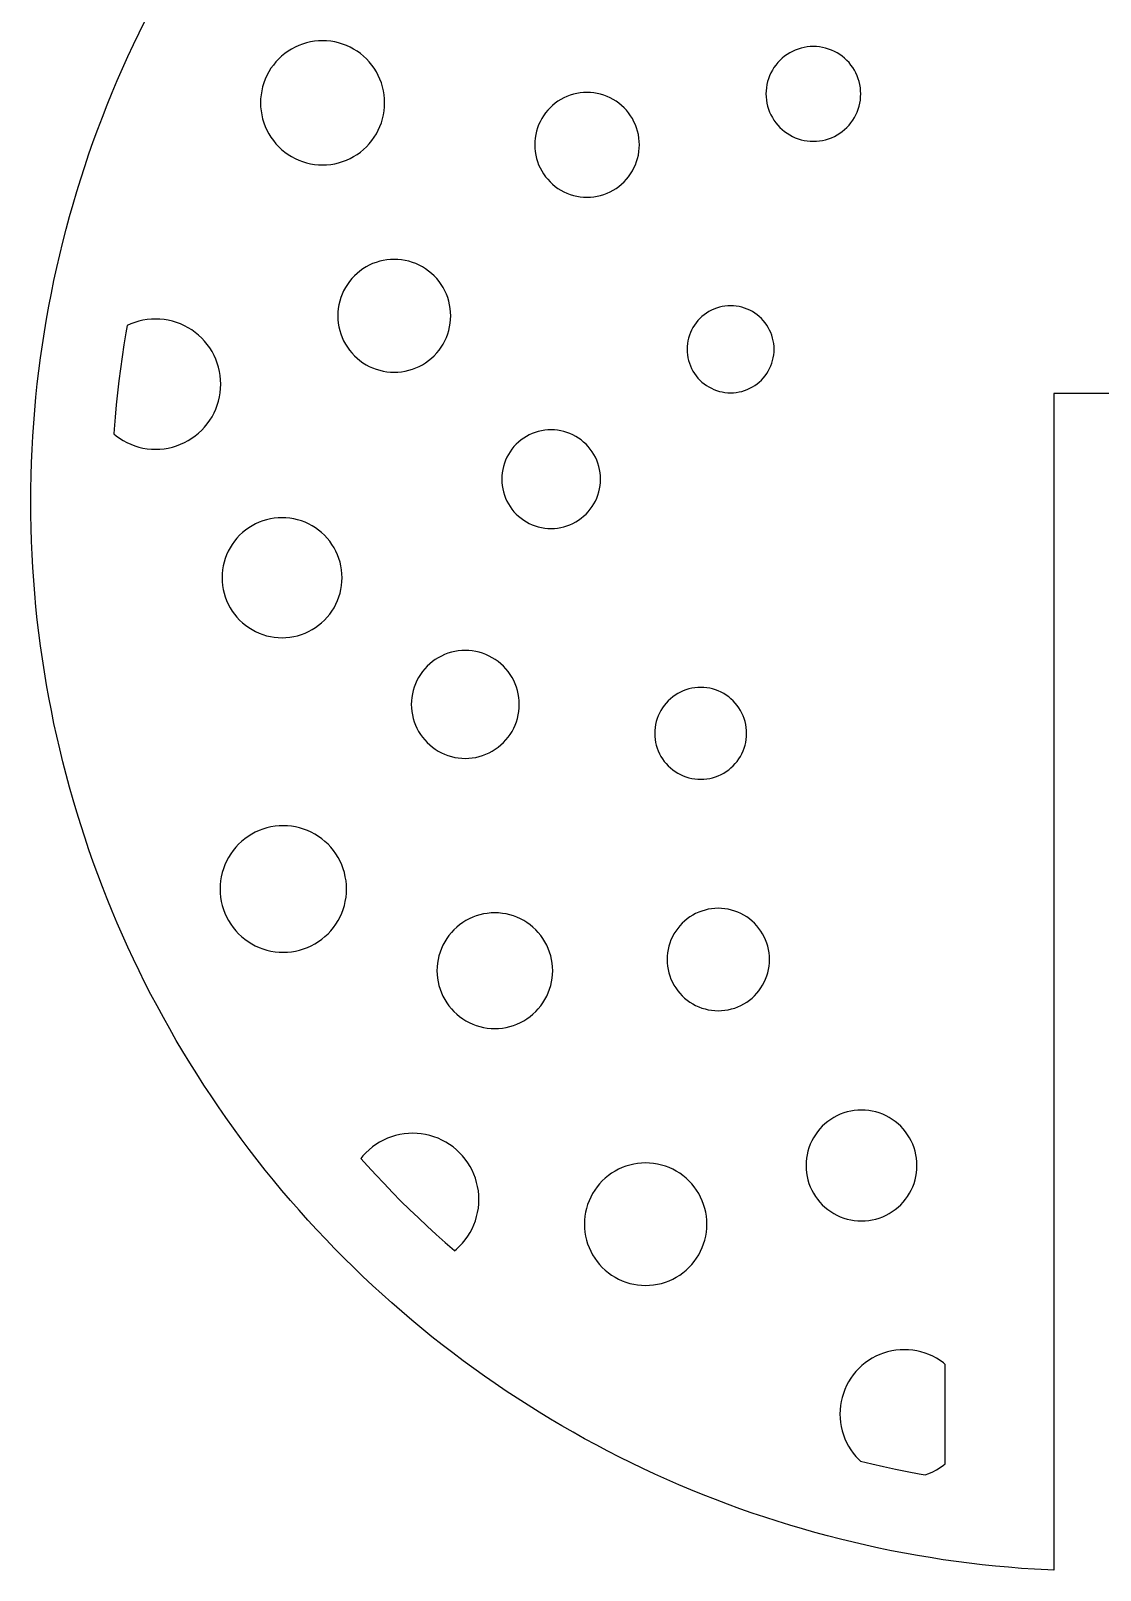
# Model space of a CAD drawing. Header units: millimetres. Extents: x 0 to 439, y -239 to 0.
# Drawn here: x 73 to 107.5, y -157.97 to -108.3 of the extents above; entities that cross this region are included whole.
import ezdxf

# ---------------------------------------------------------------- set-up
doc = ezdxf.new("R2010")
doc.units = ezdxf.units.MM
doc.layers.add('CUT', color=1, linetype='Continuous')

msp = doc.modelspace()

# ---------------------------------------------------------------- linework, layer by layer
at = {"layer": 'CUT'}
msp.add_lwpolyline([(109, -120), (106, -120), (106, -157.967), (105.807, -157.958), (105.384, -157.935), (104.962, -157.907), (104.54, -157.873), (104.118, -157.834), (103.697, -157.79), (103.277, -157.741), (102.857, -157.686), (102.438, -157.627), (102.019, -157.562), (101.602, -157.492), (101.185, -157.417), (100.769, -157.337), (100.355, -157.252), (99.941, -157.162), (99.528, -157.066), (99.117, -156.966), (98.707, -156.861), (98.298, -156.75), (97.891, -156.635), (97.485, -156.514), (97.081, -156.389), (96.678, -156.259), (96.277, -156.123), (95.877, -155.983), (95.48, -155.838), (95.084, -155.688), (94.69, -155.533), (94.297, -155.374), (93.907, -155.209), (93.519, -155.04), (93.133, -154.866), (92.749, -154.688), (92.368, -154.504), (91.988, -154.316), (91.611, -154.124), (91.237, -153.926), (90.865, -153.724), (90.495, -153.518), (90.128, -153.307), (89.763, -153.092), (89.402, -152.872), (89.043, -152.647), (88.686, -152.419), (88.333, -152.186), (87.982, -151.948), (87.635, -151.707), (87.29, -151.461), (86.948, -151.211), (86.61, -150.956), (86.275, -150.698), (85.942, -150.435), (85.613, -150.169), (85.288, -149.898), (84.966, -149.624), (84.647, -149.345), (84.331, -149.063), (84.019, -148.777), (83.711, -148.487), (83.406, -148.193), (83.105, -147.895), (82.807, -147.594), (82.513, -147.289), (82.223, -146.981), (81.937, -146.669), (81.655, -146.353), (81.376, -146.034), (81.102, -145.712), (80.831, -145.387), (80.565, -145.058), (80.302, -144.725), (80.044, -144.39), (79.789, -144.052), (79.539, -143.71), (79.293, -143.365), (79.052, -143.018), (78.814, -142.667), (78.581, -142.314), (78.353, -141.957), (78.128, -141.598), (77.908, -141.237), (77.693, -140.872), (77.482, -140.505), (77.276, -140.135), (77.074, -139.763), (76.876, -139.389), (76.684, -139.012), (76.496, -138.632), (76.312, -138.251), (76.134, -137.867), (75.96, -137.481), (75.791, -137.093), (75.626, -136.703), (75.467, -136.31), (75.312, -135.916), (75.162, -135.52), (75.017, -135.123), (74.877, -134.723), (74.741, -134.322), (74.611, -133.919), (74.486, -133.515), (74.365, -133.109), (74.25, -132.702), (74.139, -132.293), (74.034, -131.883), (73.934, -131.472), (73.838, -131.059), (73.748, -130.645), (73.663, -130.231), (73.583, -129.815), (73.508, -129.398), (73.438, -128.981), (73.373, -128.562), (73.314, -128.143), (73.259, -127.723), (73.21, -127.303), (73.166, -126.882), (73.127, -126.46), (73.093, -126.038), (73.065, -125.616), (73.042, -125.193), (73.023, -124.77), (73.01, -124.347), (73.003, -123.923), (73, -123.5), (73.003, -123.077), (73.01, -122.653), (73.023, -122.23), (73.042, -121.807), (73.065, -121.384), (73.093, -120.962), (73.127, -120.54), (73.166, -120.118), (73.21, -119.697), (73.259, -119.277), (73.314, -118.857), (73.373, -118.438), (73.438, -118.019), (73.508, -117.602), (73.583, -117.185), (73.663, -116.769), (73.748, -116.355), (73.838, -115.941), (73.934, -115.528), (74.034, -115.117), (74.139, -114.707), (74.25, -114.298), (74.365, -113.891), (74.486, -113.485), (74.611, -113.081), (74.741, -112.678), (74.877, -112.277), (75.017, -111.877), (75.162, -111.48), (75.312, -111.084), (75.467, -110.69), (75.626, -110.297), (75.791, -109.907), (75.96, -109.519), (76.134, -109.133), (76.312, -108.749), (76.496, -108.368), (76.684, -107.988)], dxfattribs=at)
for points in [[(84.348, -111.144), (84.378, -111.017), (84.399, -110.887), (84.412, -110.757), (84.416, -110.626), (84.412, -110.495), (84.399, -110.365), (84.378, -110.235), (84.348, -110.108), (84.31, -109.982), (84.264, -109.86), (84.21, -109.74), (84.148, -109.625), (84.079, -109.513), (84.002, -109.407), (83.919, -109.306), (83.83, -109.21), (83.734, -109.12), (83.633, -109.037), (83.526, -108.961), (83.415, -108.892), (83.299, -108.83), (83.18, -108.776), (83.057, -108.73), (82.932, -108.692), (82.804, -108.662), (82.675, -108.641), (82.545, -108.628), (82.414, -108.623), (82.283, -108.628), (82.152, -108.641), (82.023, -108.662), (81.895, -108.692), (81.77, -108.73), (81.647, -108.776), (81.528, -108.83), (81.412, -108.892), (81.301, -108.961), (81.194, -109.037), (81.093, -109.12), (80.997, -109.21), (80.908, -109.306), (80.825, -109.407), (80.748, -109.513), (80.679, -109.625), (80.617, -109.74), (80.563, -109.86), (80.517, -109.982), (80.479, -110.108), (80.449, -110.235), (80.428, -110.365), (80.415, -110.495), (80.411, -110.626), (80.415, -110.757), (80.428, -110.887), (80.449, -111.017), (80.479, -111.144), (80.517, -111.27), (80.563, -111.392), (80.617, -111.512), (80.679, -111.627), (80.748, -111.739), (80.825, -111.845), (80.908, -111.946), (80.997, -112.042), (81.093, -112.132), (81.194, -112.215), (81.301, -112.291), (81.412, -112.36), (81.528, -112.422), (81.647, -112.476), (81.77, -112.522), (81.895, -112.56), (82.023, -112.59), (82.152, -112.612), (82.283, -112.624), (82.414, -112.629), (82.545, -112.624), (82.675, -112.612), (82.804, -112.59), (82.932, -112.56), (83.057, -112.522), (83.18, -112.476), (83.299, -112.422), (83.415, -112.36), (83.526, -112.291), (83.633, -112.215), (83.734, -112.132), (83.83, -112.042), (83.919, -111.946), (84.002, -111.845), (84.079, -111.739), (84.148, -111.627), (84.21, -111.512), (84.264, -111.392), (84.31, -111.27), (84.348, -111.144)], [(99.723, -110.734), (99.746, -110.636), (99.762, -110.538), (99.772, -110.438), (99.776, -110.338), (99.772, -110.238), (99.762, -110.139), (99.746, -110.04), (99.723, -109.942), (99.694, -109.847), (99.659, -109.753), (99.618, -109.662), (99.571, -109.574), (99.518, -109.489), (99.46, -109.407), (99.396, -109.33), (99.328, -109.257), (99.255, -109.189), (99.177, -109.125), (99.096, -109.067), (99.011, -109.014), (98.923, -108.967), (98.832, -108.926), (98.738, -108.89), (98.642, -108.861), (98.545, -108.839), (98.446, -108.822), (98.347, -108.812), (98.247, -108.809), (98.147, -108.812), (98.047, -108.822), (97.948, -108.839), (97.851, -108.861), (97.755, -108.89), (97.662, -108.926), (97.57, -108.967), (97.482, -109.014), (97.397, -109.067), (97.316, -109.125), (97.239, -109.189), (97.166, -109.257), (97.097, -109.33), (97.034, -109.407), (96.975, -109.489), (96.923, -109.574), (96.875, -109.662), (96.834, -109.753), (96.799, -109.847), (96.77, -109.942), (96.747, -110.04), (96.731, -110.139), (96.721, -110.238), (96.718, -110.338), (96.721, -110.438), (96.731, -110.538), (96.747, -110.636), (96.77, -110.734), (96.799, -110.83), (96.834, -110.923), (96.875, -111.014), (96.923, -111.103), (96.975, -111.187), (97.034, -111.269), (97.097, -111.346), (97.166, -111.419), (97.239, -111.488), (97.316, -111.551), (97.397, -111.609), (97.482, -111.662), (97.57, -111.709), (97.662, -111.751), (97.755, -111.786), (97.851, -111.815), (97.948, -111.838), (98.047, -111.854), (98.147, -111.864), (98.247, -111.867), (98.347, -111.864), (98.446, -111.854), (98.545, -111.838), (98.642, -111.815), (98.738, -111.786), (98.832, -111.751), (98.923, -111.709), (99.011, -111.662), (99.096, -111.609), (99.177, -111.551), (99.255, -111.488), (99.328, -111.419), (99.396, -111.346), (99.46, -111.269), (99.518, -111.187), (99.571, -111.103), (99.618, -111.014), (99.659, -110.923), (99.694, -110.83), (99.723, -110.734)], [(92.543, -112.524), (92.575, -112.418), (92.6, -112.31), (92.618, -112.201), (92.629, -112.091), (92.633, -111.981), (92.629, -111.871), (92.618, -111.761), (92.6, -111.652), (92.575, -111.544), (92.543, -111.438), (92.504, -111.335), (92.459, -111.234), (92.407, -111.137), (92.348, -111.043), (92.284, -110.953), (92.214, -110.868), (92.138, -110.787), (92.058, -110.711), (91.972, -110.641), (91.882, -110.577), (91.789, -110.519), (91.691, -110.467), (91.59, -110.421), (91.487, -110.382), (91.381, -110.35), (91.274, -110.325), (91.165, -110.307), (91.055, -110.296), (90.944, -110.292), (90.834, -110.296), (90.724, -110.307), (90.615, -110.325), (90.507, -110.35), (90.402, -110.382), (90.298, -110.421), (90.197, -110.467), (90.1, -110.519), (90.006, -110.577), (89.916, -110.641), (89.831, -110.711), (89.75, -110.787), (89.675, -110.868), (89.605, -110.953), (89.54, -111.043), (89.482, -111.137), (89.43, -111.234), (89.384, -111.335), (89.345, -111.438), (89.313, -111.544), (89.288, -111.652), (89.27, -111.761), (89.259, -111.871), (89.256, -111.981), (89.259, -112.091), (89.27, -112.201), (89.288, -112.31), (89.313, -112.418), (89.345, -112.524), (89.384, -112.627), (89.43, -112.728), (89.482, -112.825), (89.54, -112.919), (89.605, -113.009), (89.675, -113.094), (89.75, -113.175), (89.831, -113.25), (89.916, -113.321), (90.006, -113.385), (90.1, -113.443), (90.197, -113.495), (90.298, -113.541), (90.402, -113.58), (90.507, -113.612), (90.615, -113.637), (90.724, -113.655), (90.834, -113.666), (90.944, -113.669), (91.055, -113.666), (91.165, -113.655), (91.274, -113.637), (91.381, -113.612), (91.487, -113.58), (91.59, -113.541), (91.691, -113.495), (91.789, -113.443), (91.882, -113.385), (91.972, -113.321), (92.058, -113.25), (92.138, -113.175), (92.214, -113.094), (92.284, -113.009), (92.348, -112.919), (92.407, -112.825), (92.459, -112.728), (92.504, -112.627), (92.543, -112.524)], [(86.45, -118.082), (86.485, -117.968), (86.512, -117.852), (86.531, -117.734), (86.543, -117.616), (86.547, -117.497), (86.543, -117.378), (86.531, -117.259), (86.512, -117.142), (86.485, -117.026), (86.45, -116.911), (86.408, -116.8), (86.359, -116.691), (86.303, -116.586), (86.24, -116.485), (86.17, -116.388), (86.095, -116.296), (86.013, -116.209), (85.926, -116.128), (85.834, -116.052), (85.737, -115.983), (85.636, -115.92), (85.531, -115.864), (85.423, -115.815), (85.311, -115.773), (85.197, -115.738), (85.081, -115.711), (84.964, -115.691), (84.845, -115.68), (84.726, -115.676), (84.607, -115.68), (84.488, -115.691), (84.371, -115.711), (84.255, -115.738), (84.141, -115.773), (84.029, -115.815), (83.92, -115.864), (83.815, -115.92), (83.714, -115.983), (83.617, -116.052), (83.525, -116.128), (83.438, -116.209), (83.357, -116.296), (83.281, -116.388), (83.212, -116.485), (83.149, -116.586), (83.093, -116.691), (83.044, -116.8), (83.002, -116.911), (82.967, -117.026), (82.94, -117.142), (82.921, -117.259), (82.909, -117.378), (82.905, -117.497), (82.909, -117.616), (82.921, -117.734), (82.94, -117.852), (82.967, -117.968), (83.002, -118.082), (83.044, -118.194), (83.093, -118.302), (83.149, -118.407), (83.212, -118.508), (83.281, -118.605), (83.357, -118.697), (83.438, -118.784), (83.525, -118.866), (83.617, -118.941), (83.714, -119.011), (83.815, -119.074), (83.92, -119.13), (84.029, -119.179), (84.141, -119.221), (84.255, -119.256), (84.371, -119.283), (84.488, -119.302), (84.607, -119.314), (84.726, -119.318), (84.845, -119.314), (84.964, -119.302), (85.081, -119.283), (85.197, -119.256), (85.311, -119.221), (85.423, -119.179), (85.531, -119.13), (85.636, -119.074), (85.737, -119.011), (85.834, -118.941), (85.926, -118.866), (86.013, -118.784), (86.095, -118.697), (86.17, -118.605), (86.24, -118.508), (86.303, -118.407), (86.359, -118.302), (86.408, -118.194), (86.45, -118.082)], [(96.932, -118.941), (96.953, -118.852), (96.968, -118.761), (96.977, -118.67), (96.98, -118.578), (96.977, -118.486), (96.968, -118.395), (96.953, -118.304), (96.932, -118.215), (96.906, -118.127), (96.873, -118.041), (96.835, -117.957), (96.792, -117.876), (96.743, -117.798), (96.69, -117.723), (96.632, -117.652), (96.569, -117.585), (96.502, -117.522), (96.431, -117.464), (96.356, -117.41), (96.278, -117.362), (96.197, -117.319), (96.113, -117.281), (96.027, -117.248), (95.939, -117.222), (95.85, -117.201), (95.759, -117.186), (95.668, -117.177), (95.576, -117.174), (95.484, -117.177), (95.393, -117.186), (95.302, -117.201), (95.213, -117.222), (95.125, -117.248), (95.039, -117.281), (94.955, -117.319), (94.874, -117.362), (94.796, -117.41), (94.721, -117.464), (94.65, -117.522), (94.583, -117.585), (94.52, -117.652), (94.462, -117.723), (94.408, -117.798), (94.36, -117.876), (94.317, -117.957), (94.279, -118.041), (94.246, -118.127), (94.22, -118.215), (94.199, -118.304), (94.184, -118.395), (94.175, -118.486), (94.172, -118.578), (94.175, -118.67), (94.184, -118.761), (94.199, -118.852), (94.22, -118.941), (94.246, -119.029), (94.279, -119.115), (94.317, -119.199), (94.36, -119.28), (94.408, -119.358), (94.462, -119.433), (94.52, -119.504), (94.583, -119.571), (94.65, -119.634), (94.721, -119.692), (94.796, -119.745), (94.874, -119.794), (94.955, -119.837), (95.039, -119.875), (95.125, -119.907), (95.213, -119.934), (95.302, -119.955), (95.393, -119.97), (95.484, -119.979), (95.576, -119.982), (95.668, -119.979), (95.759, -119.97), (95.85, -119.955), (95.939, -119.934), (96.027, -119.907), (96.113, -119.875), (96.197, -119.837), (96.278, -119.794), (96.356, -119.745), (96.431, -119.692), (96.502, -119.634), (96.569, -119.571), (96.632, -119.504), (96.69, -119.433), (96.743, -119.358), (96.792, -119.28), (96.835, -119.199), (96.873, -119.115), (96.906, -119.029), (96.932, -118.941)], [(79.057, -120.246), (79.088, -120.112), (79.111, -119.977), (79.124, -119.84), (79.129, -119.702), (79.124, -119.565), (79.111, -119.428), (79.088, -119.292), (79.057, -119.159), (79.017, -119.027), (78.969, -118.898), (78.912, -118.773), (78.847, -118.652), (78.774, -118.535), (78.694, -118.423), (78.607, -118.317), (78.513, -118.217), (78.413, -118.123), (78.307, -118.036), (78.195, -117.955), (78.078, -117.883), (77.957, -117.818), (77.832, -117.761), (77.703, -117.713), (77.571, -117.673), (77.437, -117.642), (77.302, -117.619), (77.165, -117.606), (77.028, -117.601), (76.89, -117.606), (76.753, -117.619), (76.618, -117.642), (76.484, -117.673), (76.352, -117.713), (76.224, -117.761), (76.112, -117.812), (76.07, -118.046), (76.005, -118.432), (75.945, -118.819), (75.89, -119.207), (75.84, -119.595), (75.794, -119.984), (75.754, -120.373), (75.718, -120.763), (75.686, -121.153), (75.676, -121.309), (75.749, -121.369), (75.86, -121.449), (75.977, -121.522), (76.098, -121.587), (76.224, -121.643), (76.352, -121.692), (76.484, -121.732), (76.618, -121.763), (76.753, -121.785), (76.89, -121.799), (77.028, -121.803), (77.165, -121.799), (77.302, -121.785), (77.437, -121.763), (77.571, -121.732), (77.703, -121.692), (77.832, -121.643), (77.957, -121.587), (78.078, -121.522), (78.195, -121.449), (78.307, -121.369), (78.413, -121.282), (78.513, -121.188), (78.607, -121.088), (78.694, -120.981), (78.774, -120.869), (78.847, -120.753), (78.912, -120.631), (78.969, -120.506), (79.017, -120.378), (79.057, -120.246)], [(91.325, -123.18), (91.348, -123.078), (91.365, -122.975), (91.375, -122.872), (91.379, -122.767), (91.375, -122.663), (91.365, -122.56), (91.348, -122.457), (91.325, -122.355), (91.294, -122.255), (91.258, -122.158), (91.215, -122.063), (91.165, -121.971), (91.11, -121.882), (91.05, -121.798), (90.984, -121.717), (90.912, -121.641), (90.836, -121.57), (90.756, -121.504), (90.671, -121.443), (90.582, -121.388), (90.49, -121.339), (90.395, -121.296), (90.298, -121.259), (90.198, -121.229), (90.097, -121.205), (89.994, -121.188), (89.89, -121.178), (89.786, -121.174), (89.682, -121.178), (89.578, -121.188), (89.475, -121.205), (89.373, -121.229), (89.274, -121.259), (89.176, -121.296), (89.081, -121.339), (88.989, -121.388), (88.901, -121.443), (88.816, -121.504), (88.735, -121.57), (88.659, -121.641), (88.588, -121.717), (88.522, -121.798), (88.461, -121.882), (88.406, -121.971), (88.357, -122.063), (88.314, -122.158), (88.277, -122.255), (88.247, -122.355), (88.223, -122.457), (88.206, -122.56), (88.196, -122.663), (88.193, -122.767), (88.196, -122.872), (88.206, -122.975), (88.223, -123.078), (88.247, -123.18), (88.277, -123.28), (88.314, -123.377), (88.357, -123.472), (88.406, -123.564), (88.461, -123.653), (88.522, -123.737), (88.588, -123.818), (88.659, -123.894), (88.735, -123.965), (88.816, -124.031), (88.901, -124.092), (88.989, -124.147), (89.081, -124.196), (89.176, -124.239), (89.274, -124.276), (89.373, -124.306), (89.475, -124.33), (89.578, -124.347), (89.682, -124.357), (89.786, -124.361), (89.89, -124.357), (89.994, -124.347), (90.097, -124.33), (90.198, -124.306), (90.298, -124.276), (90.395, -124.239), (90.49, -124.196), (90.582, -124.147), (90.671, -124.092), (90.756, -124.031), (90.836, -123.965), (90.912, -123.894), (90.984, -123.818), (91.05, -123.737), (91.11, -123.653), (91.165, -123.564), (91.215, -123.472), (91.258, -123.377), (91.294, -123.28), (91.325, -123.18)], [(82.94, -126.569), (82.977, -126.447), (83.005, -126.324), (83.026, -126.199), (83.039, -126.073), (83.043, -125.946), (83.039, -125.82), (83.026, -125.693), (83.005, -125.568), (82.977, -125.445), (82.94, -125.324), (82.895, -125.205), (82.843, -125.09), (82.783, -124.978), (82.716, -124.87), (82.642, -124.767), (82.562, -124.669), (82.475, -124.577), (82.383, -124.49), (82.285, -124.41), (82.182, -124.336), (82.074, -124.269), (81.963, -124.209), (81.847, -124.157), (81.729, -124.112), (81.607, -124.076), (81.484, -124.047), (81.359, -124.026), (81.233, -124.014), (81.106, -124.01), (80.979, -124.014), (80.853, -124.026), (80.728, -124.047), (80.605, -124.076), (80.484, -124.112), (80.365, -124.157), (80.25, -124.209), (80.138, -124.269), (80.03, -124.336), (79.927, -124.41), (79.829, -124.49), (79.737, -124.577), (79.65, -124.669), (79.57, -124.767), (79.496, -124.87), (79.429, -124.978), (79.369, -125.09), (79.317, -125.205), (79.272, -125.324), (79.236, -125.445), (79.207, -125.568), (79.186, -125.693), (79.174, -125.82), (79.17, -125.946), (79.174, -126.073), (79.186, -126.199), (79.207, -126.324), (79.236, -126.447), (79.272, -126.569), (79.317, -126.687), (79.369, -126.803), (79.429, -126.914), (79.496, -127.022), (79.57, -127.125), (79.65, -127.223), (79.737, -127.316), (79.829, -127.402), (79.927, -127.483), (80.03, -127.556), (80.138, -127.623), (80.25, -127.683), (80.365, -127.735), (80.484, -127.78), (80.605, -127.817), (80.728, -127.846), (80.853, -127.866), (80.979, -127.879), (81.106, -127.883), (81.233, -127.879), (81.359, -127.866), (81.484, -127.846), (81.607, -127.817), (81.729, -127.78), (81.847, -127.735), (81.963, -127.683), (82.074, -127.623), (82.182, -127.556), (82.285, -127.483), (82.383, -127.402), (82.475, -127.316), (82.562, -127.223), (82.642, -127.125), (82.716, -127.022), (82.783, -126.914), (82.843, -126.803), (82.895, -126.687), (82.94, -126.569)], [(88.665, -130.594), (88.698, -130.485), (88.724, -130.374), (88.743, -130.262), (88.754, -130.148), (88.758, -130.035), (88.754, -129.921), (88.743, -129.807), (88.724, -129.695), (88.698, -129.584), (88.665, -129.475), (88.625, -129.368), (88.578, -129.265), (88.525, -129.164), (88.464, -129.068), (88.398, -128.975), (88.326, -128.887), (88.248, -128.804), (88.165, -128.726), (88.077, -128.654), (87.984, -128.587), (87.887, -128.527), (87.787, -128.473), (87.683, -128.426), (87.577, -128.386), (87.468, -128.353), (87.357, -128.327), (87.244, -128.309), (87.131, -128.298), (87.017, -128.294), (86.903, -128.298), (86.79, -128.309), (86.678, -128.327), (86.567, -128.353), (86.458, -128.386), (86.351, -128.426), (86.247, -128.473), (86.147, -128.527), (86.05, -128.587), (85.957, -128.654), (85.869, -128.726), (85.786, -128.804), (85.708, -128.887), (85.636, -128.975), (85.57, -129.068), (85.51, -129.164), (85.456, -129.265), (85.409, -129.368), (85.369, -129.475), (85.336, -129.584), (85.31, -129.695), (85.291, -129.807), (85.28, -129.921), (85.276, -130.035), (85.28, -130.148), (85.291, -130.262), (85.31, -130.374), (85.336, -130.485), (85.369, -130.594), (85.409, -130.701), (85.456, -130.804), (85.51, -130.905), (85.57, -131.002), (85.636, -131.094), (85.708, -131.182), (85.786, -131.265), (85.869, -131.343), (85.957, -131.416), (86.05, -131.482), (86.147, -131.542), (86.247, -131.596), (86.351, -131.643), (86.458, -131.683), (86.567, -131.716), (86.678, -131.742), (86.79, -131.76), (86.903, -131.771), (87.017, -131.775), (87.131, -131.771), (87.244, -131.76), (87.357, -131.742), (87.468, -131.716), (87.577, -131.683), (87.683, -131.643), (87.787, -131.596), (87.887, -131.542), (87.984, -131.482), (88.077, -131.416), (88.165, -131.343), (88.248, -131.265), (88.326, -131.182), (88.398, -131.094), (88.464, -131.002), (88.525, -130.905), (88.578, -130.804), (88.625, -130.701), (88.665, -130.594)], [(96.044, -131.352), (96.066, -131.258), (96.082, -131.162), (96.091, -131.066), (96.094, -130.969), (96.091, -130.872), (96.082, -130.775), (96.066, -130.68), (96.044, -130.585), (96.016, -130.492), (95.981, -130.402), (95.941, -130.313), (95.896, -130.228), (95.845, -130.145), (95.788, -130.066), (95.726, -129.992), (95.66, -129.921), (95.589, -129.854), (95.514, -129.793), (95.436, -129.736), (95.353, -129.685), (95.268, -129.639), (95.179, -129.599), (95.089, -129.565), (94.996, -129.537), (94.901, -129.515), (94.806, -129.499), (94.709, -129.49), (94.612, -129.487), (94.515, -129.49), (94.419, -129.499), (94.323, -129.515), (94.229, -129.537), (94.136, -129.565), (94.045, -129.599), (93.957, -129.639), (93.871, -129.685), (93.789, -129.736), (93.71, -129.793), (93.635, -129.854), (93.564, -129.921), (93.498, -129.992), (93.436, -130.066), (93.38, -130.145), (93.329, -130.228), (93.283, -130.313), (93.243, -130.402), (93.209, -130.492), (93.18, -130.585), (93.158, -130.68), (93.143, -130.775), (93.133, -130.872), (93.13, -130.969), (93.133, -131.066), (93.143, -131.162), (93.158, -131.258), (93.18, -131.352), (93.209, -131.445), (93.243, -131.536), (93.283, -131.624), (93.329, -131.71), (93.38, -131.792), (93.436, -131.871), (93.498, -131.946), (93.564, -132.017), (93.635, -132.083), (93.71, -132.145), (93.789, -132.201), (93.871, -132.252), (93.957, -132.298), (94.045, -132.338), (94.136, -132.372), (94.229, -132.4), (94.323, -132.422), (94.419, -132.438), (94.515, -132.448), (94.612, -132.451), (94.709, -132.448), (94.806, -132.438), (94.901, -132.422), (94.996, -132.4), (95.089, -132.372), (95.179, -132.338), (95.268, -132.298), (95.353, -132.252), (95.436, -132.201), (95.514, -132.145), (95.589, -132.083), (95.66, -132.017), (95.726, -131.946), (95.788, -131.871), (95.845, -131.792), (95.896, -131.71), (95.941, -131.624), (95.981, -131.536), (96.016, -131.445), (96.044, -131.352)], [(83.117, -136.518), (83.147, -136.388), (83.169, -136.256), (83.182, -136.123), (83.186, -135.99), (83.182, -135.856), (83.169, -135.723), (83.147, -135.592), (83.117, -135.462), (83.078, -135.334), (83.031, -135.209), (82.976, -135.087), (82.913, -134.97), (82.842, -134.856), (82.765, -134.748), (82.68, -134.644), (82.589, -134.547), (82.491, -134.456), (82.388, -134.371), (82.279, -134.293), (82.166, -134.223), (82.048, -134.16), (81.927, -134.105), (81.802, -134.058), (81.674, -134.019), (81.544, -133.988), (81.412, -133.967), (81.279, -133.954), (81.146, -133.949), (81.012, -133.954), (80.879, -133.967), (80.748, -133.988), (80.618, -134.019), (80.49, -134.058), (80.365, -134.105), (80.243, -134.16), (80.126, -134.223), (80.012, -134.293), (79.904, -134.371), (79.8, -134.456), (79.703, -134.547), (79.612, -134.644), (79.527, -134.748), (79.449, -134.856), (79.379, -134.97), (79.316, -135.087), (79.261, -135.209), (79.214, -135.334), (79.175, -135.462), (79.144, -135.592), (79.123, -135.723), (79.11, -135.856), (79.105, -135.99), (79.11, -136.123), (79.123, -136.256), (79.144, -136.388), (79.175, -136.518), (79.214, -136.646), (79.261, -136.771), (79.316, -136.892), (79.379, -137.01), (79.449, -137.123), (79.527, -137.232), (79.612, -137.335), (79.703, -137.433), (79.8, -137.524), (79.904, -137.609), (80.012, -137.686), (80.126, -137.757), (80.243, -137.82), (80.365, -137.875), (80.49, -137.922), (80.618, -137.961), (80.748, -137.991), (80.879, -138.013), (81.012, -138.026), (81.146, -138.03), (81.279, -138.026), (81.412, -138.013), (81.544, -137.991), (81.674, -137.961), (81.802, -137.922), (81.927, -137.875), (82.048, -137.82), (82.166, -137.757), (82.279, -137.686), (82.388, -137.609), (82.491, -137.524), (82.589, -137.433), (82.68, -137.335), (82.765, -137.232), (82.842, -137.123), (82.913, -137.01), (82.976, -136.892), (83.031, -136.771), (83.078, -136.646), (83.117, -136.518)], [(89.773, -139.108), (89.8, -138.989), (89.82, -138.868), (89.832, -138.747), (89.836, -138.625), (89.832, -138.503), (89.82, -138.381), (89.8, -138.261), (89.773, -138.142), (89.737, -138.025), (89.694, -137.911), (89.644, -137.8), (89.586, -137.692), (89.522, -137.588), (89.451, -137.489), (89.373, -137.395), (89.29, -137.305), (89.201, -137.222), (89.106, -137.145), (89.007, -137.073), (88.903, -137.009), (88.796, -136.951), (88.684, -136.901), (88.57, -136.858), (88.453, -136.823), (88.334, -136.795), (88.214, -136.775), (88.092, -136.763), (87.97, -136.759), (87.848, -136.763), (87.727, -136.775), (87.606, -136.795), (87.487, -136.823), (87.371, -136.858), (87.256, -136.901), (87.145, -136.951), (87.037, -137.009), (86.934, -137.073), (86.834, -137.145), (86.74, -137.222), (86.651, -137.305), (86.567, -137.395), (86.49, -137.489), (86.419, -137.588), (86.354, -137.692), (86.297, -137.8), (86.246, -137.911), (86.203, -138.025), (86.168, -138.142), (86.14, -138.261), (86.12, -138.381), (86.108, -138.503), (86.104, -138.625), (86.108, -138.747), (86.12, -138.868), (86.14, -138.989), (86.168, -139.108), (86.203, -139.225), (86.246, -139.339), (86.297, -139.45), (86.354, -139.558), (86.419, -139.662), (86.49, -139.761), (86.567, -139.855), (86.651, -139.944), (86.74, -140.028), (86.834, -140.105), (86.934, -140.176), (87.037, -140.241), (87.145, -140.298), (87.256, -140.349), (87.371, -140.392), (87.487, -140.427), (87.606, -140.455), (87.727, -140.475), (87.848, -140.487), (87.97, -140.491), (88.092, -140.487), (88.214, -140.475), (88.334, -140.455), (88.453, -140.427), (88.57, -140.392), (88.684, -140.349), (88.796, -140.298), (88.903, -140.241), (89.007, -140.176), (89.106, -140.105), (89.201, -140.028), (89.29, -139.944), (89.373, -139.855), (89.451, -139.761), (89.522, -139.662), (89.586, -139.558), (89.644, -139.45), (89.694, -139.339), (89.737, -139.225), (89.773, -139.108)], [(96.775, -138.692), (96.799, -138.587), (96.817, -138.48), (96.827, -138.373), (96.831, -138.265), (96.827, -138.157), (96.817, -138.049), (96.799, -137.942), (96.775, -137.837), (96.743, -137.734), (96.705, -137.633), (96.66, -137.534), (96.61, -137.439), (96.552, -137.347), (96.489, -137.259), (96.421, -137.176), (96.347, -137.097), (96.268, -137.023), (96.185, -136.954), (96.097, -136.891), (96.005, -136.834), (95.91, -136.783), (95.811, -136.739), (95.71, -136.7), (95.607, -136.669), (95.501, -136.645), (95.395, -136.627), (95.287, -136.616), (95.179, -136.613), (95.071, -136.616), (94.963, -136.627), (94.857, -136.645), (94.752, -136.669), (94.648, -136.7), (94.547, -136.739), (94.448, -136.783), (94.353, -136.834), (94.261, -136.891), (94.173, -136.954), (94.09, -137.023), (94.011, -137.097), (93.937, -137.176), (93.869, -137.259), (93.806, -137.347), (93.749, -137.439), (93.698, -137.534), (93.653, -137.633), (93.615, -137.734), (93.584, -137.837), (93.559, -137.942), (93.541, -138.049), (93.531, -138.157), (93.527, -138.265), (93.531, -138.373), (93.541, -138.48), (93.559, -138.587), (93.584, -138.692), (93.615, -138.796), (93.653, -138.897), (93.698, -138.995), (93.749, -139.091), (93.806, -139.182), (93.869, -139.27), (93.937, -139.354), (94.011, -139.433), (94.09, -139.507), (94.173, -139.575), (94.261, -139.638), (94.353, -139.695), (94.448, -139.746), (94.547, -139.791), (94.648, -139.829), (94.752, -139.86), (94.857, -139.885), (94.963, -139.902), (95.071, -139.913), (95.179, -139.916), (95.287, -139.913), (95.395, -139.902), (95.501, -139.885), (95.607, -139.86), (95.71, -139.829), (95.811, -139.791), (95.91, -139.746), (96.005, -139.695), (96.097, -139.638), (96.185, -139.575), (96.268, -139.507), (96.347, -139.433), (96.421, -139.354), (96.489, -139.27), (96.552, -139.182), (96.61, -139.091), (96.66, -138.995), (96.705, -138.897), (96.743, -138.796), (96.775, -138.692)], [(101.528, -145.374), (101.554, -145.26), (101.573, -145.144), (101.585, -145.028), (101.589, -144.911), (101.585, -144.794), (101.573, -144.677), (101.554, -144.561), (101.528, -144.447), (101.494, -144.335), (101.452, -144.226), (101.404, -144.119), (101.349, -144.016), (101.287, -143.916), (101.219, -143.821), (101.145, -143.731), (101.065, -143.645), (100.979, -143.565), (100.889, -143.491), (100.793, -143.423), (100.694, -143.361), (100.591, -143.306), (100.484, -143.257), (100.374, -143.216), (100.262, -143.182), (100.148, -143.155), (100.033, -143.136), (99.916, -143.125), (99.799, -143.121), (99.682, -143.125), (99.565, -143.136), (99.45, -143.155), (99.336, -143.182), (99.224, -143.216), (99.114, -143.257), (99.007, -143.306), (98.904, -143.361), (98.805, -143.423), (98.71, -143.491), (98.619, -143.565), (98.534, -143.645), (98.454, -143.731), (98.379, -143.821), (98.311, -143.916), (98.249, -144.016), (98.194, -144.119), (98.146, -144.226), (98.104, -144.335), (98.07, -144.447), (98.044, -144.561), (98.025, -144.677), (98.013, -144.794), (98.009, -144.911), (98.013, -145.028), (98.025, -145.144), (98.044, -145.26), (98.07, -145.374), (98.104, -145.486), (98.146, -145.596), (98.194, -145.702), (98.249, -145.805), (98.311, -145.905), (98.379, -146), (98.454, -146.091), (98.534, -146.176), (98.619, -146.256), (98.71, -146.33), (98.805, -146.399), (98.904, -146.461), (99.007, -146.516), (99.114, -146.564), (99.224, -146.605), (99.336, -146.639), (99.45, -146.666), (99.565, -146.685), (99.682, -146.696), (99.799, -146.7), (99.916, -146.696), (100.033, -146.685), (100.148, -146.666), (100.262, -146.639), (100.374, -146.605), (100.484, -146.564), (100.591, -146.516), (100.694, -146.461), (100.793, -146.399), (100.889, -146.33), (100.979, -146.256), (101.065, -146.176), (101.145, -146.091), (101.219, -146), (101.287, -145.905), (101.349, -145.805), (101.404, -145.702), (101.452, -145.596), (101.494, -145.486), (101.528, -145.374)], [(87.384, -146.559), (87.415, -146.423), (87.438, -146.285), (87.452, -146.146), (87.456, -146.006), (87.452, -145.867), (87.438, -145.728), (87.415, -145.59), (87.384, -145.454), (87.343, -145.32), (87.294, -145.189), (87.236, -145.062), (87.17, -144.938), (87.096, -144.82), (87.015, -144.706), (86.926, -144.598), (86.831, -144.496), (86.729, -144.401), (86.621, -144.312), (86.507, -144.231), (86.389, -144.157), (86.265, -144.091), (86.138, -144.033), (86.007, -143.984), (85.873, -143.943), (85.737, -143.912), (85.599, -143.889), (85.46, -143.875), (85.321, -143.871), (85.181, -143.875), (85.042, -143.889), (84.904, -143.912), (84.768, -143.943), (84.634, -143.984), (84.503, -144.033), (84.376, -144.091), (84.253, -144.157), (84.134, -144.231), (84.02, -144.312), (83.912, -144.401), (83.81, -144.496), (83.715, -144.598), (83.647, -144.681), (83.864, -144.923), (84.128, -145.211), (84.397, -145.496), (84.668, -145.778), (84.943, -146.057), (85.222, -146.332), (85.504, -146.603), (85.789, -146.872), (86.077, -147.136), (86.369, -147.397), (86.664, -147.655), (86.67, -147.66), (86.729, -147.612), (86.831, -147.517), (86.926, -147.415), (87.015, -147.307), (87.096, -147.193), (87.17, -147.074), (87.236, -146.951), (87.294, -146.824), (87.343, -146.693), (87.384, -146.559)], [(94.745, -147.315), (94.774, -147.189), (94.795, -147.061), (94.808, -146.933), (94.812, -146.803), (94.808, -146.674), (94.795, -146.545), (94.774, -146.418), (94.745, -146.292), (94.707, -146.168), (94.662, -146.047), (94.608, -145.929), (94.547, -145.815), (94.479, -145.705), (94.404, -145.6), (94.322, -145.5), (94.233, -145.406), (94.139, -145.317), (94.039, -145.235), (93.934, -145.16), (93.824, -145.091), (93.71, -145.03), (93.592, -144.977), (93.471, -144.931), (93.347, -144.894), (93.221, -144.865), (93.094, -144.844), (92.965, -144.831), (92.836, -144.827), (92.706, -144.831), (92.578, -144.844), (92.45, -144.865), (92.324, -144.894), (92.2, -144.931), (92.079, -144.977), (91.961, -145.03), (91.847, -145.091), (91.737, -145.16), (91.632, -145.235), (91.532, -145.317), (91.438, -145.406), (91.349, -145.5), (91.267, -145.6), (91.192, -145.705), (91.124, -145.815), (91.063, -145.929), (91.009, -146.047), (90.964, -146.168), (90.926, -146.292), (90.897, -146.418), (90.876, -146.545), (90.863, -146.674), (90.859, -146.803), (90.863, -146.933), (90.876, -147.061), (90.897, -147.189), (90.926, -147.315), (90.964, -147.439), (91.009, -147.56), (91.063, -147.678), (91.124, -147.792), (91.192, -147.901), (91.267, -148.007), (91.349, -148.107), (91.438, -148.201), (91.532, -148.289), (91.632, -148.372), (91.737, -148.447), (91.847, -148.515), (91.961, -148.576), (92.079, -148.63), (92.2, -148.675), (92.324, -148.713), (92.45, -148.742), (92.578, -148.763), (92.706, -148.776), (92.836, -148.78), (92.965, -148.776), (93.094, -148.763), (93.221, -148.742), (93.347, -148.713), (93.471, -148.675), (93.592, -148.63), (93.71, -148.576), (93.824, -148.515), (93.934, -148.447), (94.039, -148.372), (94.139, -148.289), (94.233, -148.201), (94.322, -148.107), (94.404, -148.007), (94.479, -147.901), (94.547, -147.792), (94.608, -147.678), (94.662, -147.56), (94.707, -147.439), (94.745, -147.315)], [(102.219, -154.728), (102.334, -154.656), (102.445, -154.577), (102.5, -154.532), (102.5, -151.326), (102.445, -151.281), (102.334, -151.202), (102.219, -151.13), (102.099, -151.066), (101.975, -151.01), (101.848, -150.962), (101.718, -150.923), (101.586, -150.892), (101.452, -150.87), (101.316, -150.856), (101.18, -150.852), (101.045, -150.856), (100.909, -150.87), (100.775, -150.892), (100.643, -150.923), (100.513, -150.962), (100.386, -151.01), (100.262, -151.066), (100.142, -151.13), (100.026, -151.202), (99.916, -151.281), (99.811, -151.367), (99.712, -151.46), (99.619, -151.56), (99.533, -151.665), (99.453, -151.775), (99.382, -151.891), (99.318, -152.01), (99.261, -152.134), (99.214, -152.261), (99.174, -152.392), (99.143, -152.524), (99.121, -152.658), (99.108, -152.793), (99.103, -152.929), (99.108, -153.065), (99.121, -153.2), (99.143, -153.334), (99.174, -153.467), (99.214, -153.597), (99.261, -153.724), (99.318, -153.848), (99.382, -153.968), (99.453, -154.083), (99.533, -154.194), (99.619, -154.299), (99.712, -154.398), (99.765, -154.448), (100.129, -154.537), (100.511, -154.625), (100.893, -154.708), (101.277, -154.787), (101.661, -154.861), (101.851, -154.895), (101.975, -154.848), (102.099, -154.792), (102.219, -154.728)]]:
    msp.add_lwpolyline(points, close=True, dxfattribs=at)

doc.saveas('drawing.dxf')
